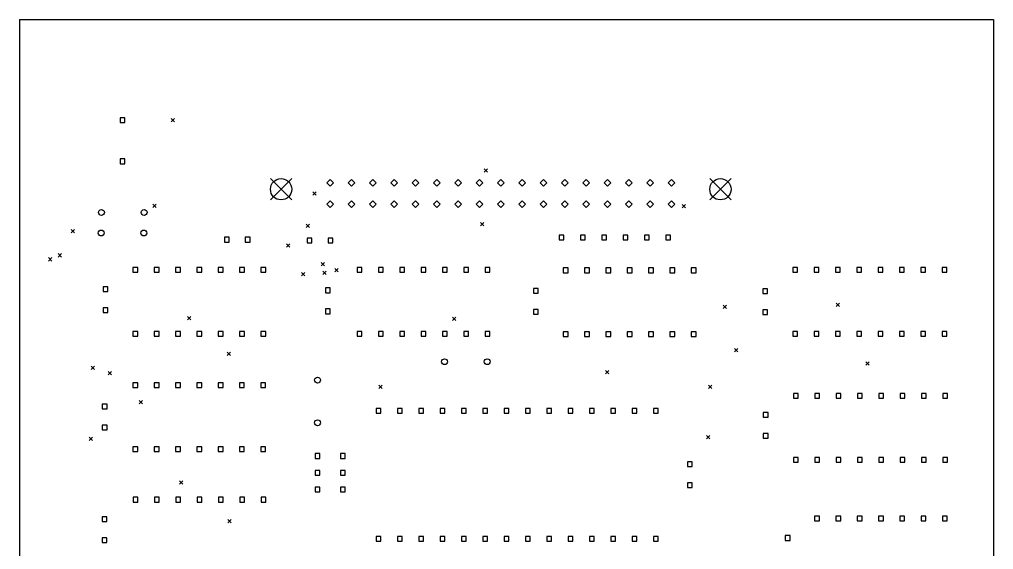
# Model space of a CAD drawing. Extents: x 98 to 216, y -166 to -40.
# Drawn here: x 100 to 216, y -103.1 to -40 of the extents above; entities that cross this region are included whole.
import ezdxf

# ---------------------------------------------------------------- set-up
doc = ezdxf.new("R2010")
doc.units = 0
doc.layers.add('BLACK', color=7, linetype='CONTINUOUS')

msp = doc.modelspace()

# ---------------------------------------------------------------- linework, layer by layer
at = {"layer": 'BLACK', "linetype": 'CONTINUOUS'}
for p, q in [((100, -40), (216, -40)), ((100, -40), (100, -135)), ((216, -40), (216, -135)), ((112.551, -51.7132), (111.985, -51.7132)), ((111.985, -51.7132), (111.985, -52.2788)), ((112.551, -52.2788), (112.551, -51.7132)), ((118.05, -51.8), (118.45, -52.2)), ((118.45, -51.8), (118.05, -52.2)), ((111.985, -52.2788), (112.551, -52.2788)), ((112.551, -56.6132), (111.985, -56.6132)), ((111.985, -56.6132), (111.985, -57.1788)), ((112.551, -57.1788), (112.551, -56.6132)), ((111.985, -57.1788), (112.551, -57.1788)), ((155.355, -57.7857), (155.755, -58.1857)), ((155.755, -57.7857), (155.355, -58.1857)), ((129.89, -58.95), (132.43, -61.49)), ((132.43, -58.95), (129.89, -61.49)), ((137, -59.055), (136.595, -59.46)), ((137.405, -59.46), (137, -59.055)), ((139.54, -59.055), (139.135, -59.46)), ((139.945, -59.46), (139.54, -59.055)), ((142.08, -59.055), (141.675, -59.46)), ((142.485, -59.46), (142.08, -59.055)), ((144.62, -59.055), (144.215, -59.46)), ((145.025, -59.46), (144.62, -59.055)), ((147.16, -59.055), (146.755, -59.46)), ((147.565, -59.46), (147.16, -59.055)), ((149.7, -59.055), (149.295, -59.46)), ((150.105, -59.46), (149.7, -59.055)), ((152.24, -59.055), (151.835, -59.46)), ((152.645, -59.46), (152.24, -59.055)), ((154.78, -59.055), (154.375, -59.46)), ((155.185, -59.46), (154.78, -59.055)), ((157.32, -59.055), (156.915, -59.46)), ((157.725, -59.46), (157.32, -59.055)), ((159.86, -59.055), (159.455, -59.46)), ((160.265, -59.46), (159.86, -59.055)), ((162.4, -59.055), (161.995, -59.46)), ((162.805, -59.46), (162.4, -59.055)), ((164.94, -59.055), (164.535, -59.46)), ((165.345, -59.46), (164.94, -59.055)), ((167.48, -59.055), (167.075, -59.46)), ((167.885, -59.46), (167.48, -59.055)), ((170.02, -59.055), (169.615, -59.46)), ((170.425, -59.46), (170.02, -59.055)), ((172.56, -59.055), (172.155, -59.46)), ((172.965, -59.46), (172.56, -59.055)), ((175.1, -59.055), (174.695, -59.46)), ((175.505, -59.46), (175.1, -59.055)), ((177.64, -59.055), (177.235, -59.46)), ((178.045, -59.46), (177.64, -59.055)), ((182.21, -58.95), (184.75, -61.49)), ((184.75, -58.95), (182.21, -61.49)), ((136.595, -59.46), (137, -59.865)), ((137, -59.865), (137.405, -59.46)), ((139.135, -59.46), (139.54, -59.865)), ((139.54, -59.865), (139.945, -59.46)), ((141.675, -59.46), (142.08, -59.865)), ((142.08, -59.865), (142.485, -59.46)), ((144.215, -59.46), (144.62, -59.865)), ((144.62, -59.865), (145.025, -59.46)), ((146.755, -59.46), (147.16, -59.865)), ((147.16, -59.865), (147.565, -59.46)), ((149.295, -59.46), (149.7, -59.865)), ((149.7, -59.865), (150.105, -59.46)), ((151.835, -59.46), (152.24, -59.865)), ((152.24, -59.865), (152.645, -59.46)), ((154.375, -59.46), (154.78, -59.865)), ((154.78, -59.865), (155.185, -59.46)), ((156.915, -59.46), (157.32, -59.865)), ((157.32, -59.865), (157.725, -59.46)), ((159.455, -59.46), (159.86, -59.865)), ((159.86, -59.865), (160.265, -59.46)), ((161.995, -59.46), (162.4, -59.865)), ((162.4, -59.865), (162.805, -59.46)), ((164.535, -59.46), (164.94, -59.865)), ((164.94, -59.865), (165.345, -59.46)), ((167.075, -59.46), (167.48, -59.865)), ((167.48, -59.865), (167.885, -59.46)), ((169.615, -59.46), (170.02, -59.865)), ((170.02, -59.865), (170.425, -59.46)), ((172.155, -59.46), (172.56, -59.865)), ((172.56, -59.865), (172.965, -59.46)), ((174.695, -59.46), (175.1, -59.865)), ((175.1, -59.865), (175.505, -59.46)), ((177.235, -59.46), (177.64, -59.865)), ((177.64, -59.865), (178.045, -59.46)), ((134.929, -60.5375), (135.329, -60.9375)), ((135.329, -60.5375), (134.929, -60.9375)), ((115.875, -61.9899), (116.275, -62.3899)), ((116.275, -61.9899), (115.875, -62.3899)), ((137, -61.595), (136.595, -62)), ((136.595, -62), (137, -62.405)), ((137.405, -62), (137, -61.595)), ((137, -62.405), (137.405, -62)), ((139.54, -61.595), (139.135, -62)), ((139.135, -62), (139.54, -62.405)), ((139.945, -62), (139.54, -61.595)), ((139.54, -62.405), (139.945, -62)), ((142.08, -61.595), (141.675, -62)), ((141.675, -62), (142.08, -62.405)), ((142.485, -62), (142.08, -61.595)), ((142.08, -62.405), (142.485, -62)), ((144.62, -61.595), (144.215, -62)), ((144.215, -62), (144.62, -62.405)), ((145.025, -62), (144.62, -61.595)), ((144.62, -62.405), (145.025, -62)), ((147.16, -61.595), (146.755, -62)), ((146.755, -62), (147.16, -62.405)), ((147.565, -62), (147.16, -61.595)), ((147.16, -62.405), (147.565, -62)), ((149.7, -61.595), (149.295, -62)), ((149.295, -62), (149.7, -62.405)), ((150.105, -62), (149.7, -61.595)), ((149.7, -62.405), (150.105, -62)), ((152.24, -61.595), (151.835, -62)), ((151.835, -62), (152.24, -62.405)), ((152.645, -62), (152.24, -61.595)), ((152.24, -62.405), (152.645, -62)), ((154.78, -61.595), (154.375, -62)), ((154.375, -62), (154.78, -62.405)), ((155.185, -62), (154.78, -61.595)), ((154.78, -62.405), (155.185, -62)), ((157.32, -61.595), (156.915, -62)), ((156.915, -62), (157.32, -62.405)), ((157.725, -62), (157.32, -61.595)), ((157.32, -62.405), (157.725, -62)), ((159.86, -61.595), (159.455, -62)), ((159.455, -62), (159.86, -62.405)), ((160.265, -62), (159.86, -61.595)), ((159.86, -62.405), (160.265, -62)), ((162.4, -61.595), (161.995, -62)), ((161.995, -62), (162.4, -62.405)), ((162.805, -62), (162.4, -61.595)), ((162.4, -62.405), (162.805, -62)), ((164.94, -61.595), (164.535, -62)), ((164.535, -62), (164.94, -62.405)), ((165.345, -62), (164.94, -61.595)), ((164.94, -62.405), (165.345, -62)), ((167.48, -61.595), (167.075, -62)), ((167.075, -62), (167.48, -62.405)), ((167.885, -62), (167.48, -61.595)), ((167.48, -62.405), (167.885, -62)), ((170.02, -61.595), (169.615, -62)), ((169.615, -62), (170.02, -62.405)), ((170.425, -62), (170.02, -61.595)), ((170.02, -62.405), (170.425, -62)), ((172.56, -61.595), (172.155, -62)), ((172.155, -62), (172.56, -62.405)), ((172.965, -62), (172.56, -61.595)), ((172.56, -62.405), (172.965, -62)), ((175.1, -61.595), (174.695, -62)), ((174.695, -62), (175.1, -62.405)), ((175.505, -62), (175.1, -61.595)), ((175.1, -62.405), (175.505, -62)), ((177.64, -61.595), (177.235, -62)), ((177.235, -62), (177.64, -62.405)), ((178.045, -62), (177.64, -61.595)), ((177.64, -62.405), (178.045, -62)), ((178.913, -62.056), (179.313, -62.456)), ((179.313, -62.056), (178.913, -62.456)), ((134.146, -64.4003), (134.546, -64.8003)), ((134.546, -64.4003), (134.146, -64.8003)), ((154.916, -64.1936), (155.316, -64.5936)), ((155.316, -64.1936), (154.916, -64.5936)), ((106.168, -65.0015), (106.568, -65.4015)), ((106.568, -65.0015), (106.168, -65.4015)), ((124.963, -65.9472), (124.397, -65.9472)), ((124.397, -65.9472), (124.397, -66.5128)), ((124.963, -66.5128), (124.963, -65.9472)), ((127.463, -65.9472), (126.897, -65.9472)), ((126.897, -65.9472), (126.897, -66.5128)), ((127.463, -66.5128), (127.463, -65.9472)), ((134.813, -66.0572), (134.247, -66.0572)), ((134.247, -66.0572), (134.247, -66.6228)), ((134.813, -66.6228), (134.813, -66.0572)), ((137.313, -66.0572), (136.747, -66.0572)), ((136.747, -66.0572), (136.747, -66.6228)), ((137.313, -66.6228), (137.313, -66.0572)), ((164.843, -65.6972), (164.277, -65.6972)), ((164.277, -65.6972), (164.277, -66.2628)), ((164.843, -66.2628), (164.843, -65.6972)), ((167.383, -65.6972), (166.817, -65.6972)), ((166.817, -65.6972), (166.817, -66.2628)), ((167.383, -66.2628), (167.383, -65.6972)), ((169.923, -65.6972), (169.357, -65.6972)), ((169.357, -65.6972), (169.357, -66.2628)), ((169.923, -66.2628), (169.923, -65.6972)), ((172.463, -65.6972), (171.897, -65.6972)), ((171.897, -65.6972), (171.897, -66.2628)), ((172.463, -66.2628), (172.463, -65.6972)), ((175.003, -65.6972), (174.437, -65.6972)), ((174.437, -65.6972), (174.437, -66.2628)), ((175.003, -66.2628), (175.003, -65.6972)), ((177.543, -65.6972), (176.977, -65.6972)), ((176.977, -65.6972), (176.977, -66.2628)), ((177.543, -66.2628), (177.543, -65.6972)), ((124.397, -66.5128), (124.963, -66.5128)), ((126.897, -66.5128), (127.463, -66.5128)), ((131.803, -66.7432), (132.203, -67.1432)), ((132.203, -66.7432), (131.803, -67.1432)), ((134.247, -66.6228), (134.813, -66.6228)), ((136.747, -66.6228), (137.313, -66.6228)), ((164.277, -66.2628), (164.843, -66.2628)), ((166.817, -66.2628), (167.383, -66.2628)), ((169.357, -66.2628), (169.923, -66.2628)), ((171.897, -66.2628), (172.463, -66.2628)), ((174.437, -66.2628), (175.003, -66.2628)), ((176.977, -66.2628), (177.543, -66.2628)), ((103.447, -68.3753), (103.847, -68.7753)), ((103.847, -68.3753), (103.447, -68.7753)), ((104.62, -67.8991), (105.02, -68.2991)), ((105.02, -67.8991), (104.62, -68.2991)), ((114.083, -69.5472), (113.517, -69.5472)), ((113.517, -69.5472), (113.517, -70.1128)), ((114.083, -70.1128), (114.083, -69.5472)), ((116.623, -69.5472), (116.057, -69.5472)), ((116.057, -69.5472), (116.057, -70.1128)), ((116.623, -70.1128), (116.623, -69.5472)), ((119.163, -69.5472), (118.597, -69.5472)), ((118.597, -69.5472), (118.597, -70.1128)), ((119.163, -70.1128), (119.163, -69.5472)), ((121.703, -69.5472), (121.137, -69.5472)), ((121.137, -69.5472), (121.137, -70.1128)), ((121.703, -70.1128), (121.703, -69.5472)), ((124.243, -69.5472), (123.677, -69.5472)), ((123.677, -69.5472), (123.677, -70.1128)), ((124.243, -70.1128), (124.243, -69.5472)), ((126.783, -69.5472), (126.217, -69.5472)), ((126.217, -69.5472), (126.217, -70.1128)), ((126.783, -70.1128), (126.783, -69.5472)), ((129.323, -69.5472), (128.757, -69.5472)), ((128.757, -69.5472), (128.757, -70.1128)), ((129.323, -70.1128), (129.323, -69.5472)), ((135.932, -68.9431), (136.332, -69.3431)), ((136.332, -68.9431), (135.932, -69.3431)), ((140.768, -69.5372), (140.202, -69.5372)), ((140.202, -69.5372), (140.202, -70.1028)), ((140.768, -70.1028), (140.768, -69.5372)), ((143.308, -69.5372), (142.742, -69.5372)), ((142.742, -69.5372), (142.742, -70.1028)), ((143.308, -70.1028), (143.308, -69.5372)), ((145.848, -69.5372), (145.282, -69.5372)), ((145.282, -69.5372), (145.282, -70.1028)), ((145.848, -70.1028), (145.848, -69.5372)), ((148.388, -69.5372), (147.822, -69.5372)), ((147.822, -69.5372), (147.822, -70.1028)), ((148.388, -70.1028), (148.388, -69.5372)), ((150.928, -69.5372), (150.362, -69.5372)), ((150.362, -69.5372), (150.362, -70.1028)), ((150.928, -70.1028), (150.928, -69.5372)), ((153.468, -69.5372), (152.902, -69.5372)), ((152.902, -69.5372), (152.902, -70.1028)), ((153.468, -70.1028), (153.468, -69.5372)), ((156.008, -69.5372), (155.442, -69.5372)), ((155.442, -69.5372), (155.442, -70.1028)), ((156.008, -70.1028), (156.008, -69.5372)), ((165.328, -69.5972), (164.762, -69.5972)), ((164.762, -69.5972), (164.762, -70.1628)), ((165.328, -70.1628), (165.328, -69.5972)), ((167.868, -69.5972), (167.302, -69.5972)), ((167.302, -69.5972), (167.302, -70.1628)), ((167.868, -70.1628), (167.868, -69.5972)), ((170.408, -69.5972), (169.842, -69.5972)), ((169.842, -69.5972), (169.842, -70.1628)), ((170.408, -70.1628), (170.408, -69.5972)), ((172.948, -69.5972), (172.382, -69.5972)), ((172.382, -69.5972), (172.382, -70.1628)), ((172.948, -70.1628), (172.948, -69.5972)), ((175.488, -69.5972), (174.922, -69.5972)), ((174.922, -69.5972), (174.922, -70.1628)), ((175.488, -70.1628), (175.488, -69.5972)), ((178.028, -69.5972), (177.462, -69.5972)), ((177.462, -69.5972), (177.462, -70.1628)), ((178.028, -70.1628), (178.028, -69.5972)), ((180.568, -69.5972), (180.002, -69.5972)), ((180.002, -69.5972), (180.002, -70.1628)), ((180.568, -70.1628), (180.568, -69.5972)), ((192.663, -69.5572), (192.097, -69.5572)), ((192.097, -69.5572), (192.097, -70.1228)), ((192.663, -70.1228), (192.663, -69.5572)), ((195.203, -69.5572), (194.637, -69.5572)), ((194.637, -69.5572), (194.637, -70.1228)), ((195.203, -70.1228), (195.203, -69.5572)), ((197.743, -69.5572), (197.177, -69.5572)), ((197.177, -69.5572), (197.177, -70.1228)), ((197.743, -70.1228), (197.743, -69.5572)), ((200.283, -69.5572), (199.717, -69.5572)), ((199.717, -69.5572), (199.717, -70.1228)), ((200.283, -70.1228), (200.283, -69.5572)), ((202.823, -69.5572), (202.257, -69.5572)), ((202.257, -69.5572), (202.257, -70.1228)), ((202.823, -70.1228), (202.823, -69.5572)), ((205.363, -69.5572), (204.797, -69.5572)), ((204.797, -69.5572), (204.797, -70.1228)), ((205.363, -70.1228), (205.363, -69.5572)), ((207.903, -69.5572), (207.337, -69.5572)), ((207.337, -69.5572), (207.337, -70.1228)), ((207.903, -70.1228), (207.903, -69.5572)), ((210.443, -69.5572), (209.877, -69.5572)), ((209.877, -69.5572), (209.877, -70.1228)), ((210.443, -70.1228), (210.443, -69.5572)), ((113.517, -70.1128), (114.083, -70.1128)), ((116.057, -70.1128), (116.623, -70.1128)), ((118.597, -70.1128), (119.163, -70.1128)), ((121.137, -70.1128), (121.703, -70.1128)), ((123.677, -70.1128), (124.243, -70.1128)), ((126.217, -70.1128), (126.783, -70.1128)), ((128.757, -70.1128), (129.323, -70.1128)), ((133.601, -70.1354), (134.001, -70.5354)), ((134.001, -70.1354), (133.601, -70.5354)), ((136.125, -69.9822), (136.525, -70.3822)), ((136.525, -69.9822), (136.125, -70.3822)), ((137.564, -69.6719), (137.963, -70.0719)), ((137.963, -69.6719), (137.564, -70.0719)), ((140.202, -70.1028), (140.768, -70.1028)), ((142.742, -70.1028), (143.308, -70.1028)), ((145.282, -70.1028), (145.848, -70.1028)), ((147.822, -70.1028), (148.388, -70.1028)), ((150.362, -70.1028), (150.928, -70.1028)), ((152.902, -70.1028), (153.468, -70.1028)), ((155.442, -70.1028), (156.008, -70.1028)), ((164.762, -70.1628), (165.328, -70.1628)), ((167.302, -70.1628), (167.868, -70.1628)), ((169.842, -70.1628), (170.408, -70.1628)), ((172.382, -70.1628), (172.948, -70.1628)), ((174.922, -70.1628), (175.488, -70.1628)), ((177.462, -70.1628), (178.028, -70.1628)), ((180.002, -70.1628), (180.568, -70.1628)), ((192.097, -70.1228), (192.663, -70.1228)), ((194.637, -70.1228), (195.203, -70.1228)), ((197.177, -70.1228), (197.743, -70.1228)), ((199.717, -70.1228), (200.283, -70.1228)), ((202.257, -70.1228), (202.823, -70.1228)), ((204.797, -70.1228), (205.363, -70.1228)), ((207.337, -70.1228), (207.903, -70.1228)), ((209.877, -70.1228), (210.443, -70.1228)), ((110.519, -71.8532), (109.953, -71.8532)), ((109.953, -71.8532), (109.953, -72.4188)), ((110.519, -72.4188), (110.519, -71.8532)), ((109.953, -72.4188), (110.519, -72.4188)), ((137.013, -71.9872), (136.447, -71.9872)), ((136.447, -71.9872), (136.447, -72.5528)), ((136.447, -72.5528), (137.013, -72.5528)), ((137.013, -72.5528), (137.013, -71.9872)), ((161.773, -72.0372), (161.207, -72.0372)), ((161.207, -72.0372), (161.207, -72.6028)), ((161.207, -72.6028), (161.773, -72.6028)), ((161.773, -72.6028), (161.773, -72.0372)), ((189.083, -72.0772), (188.517, -72.0772)), ((188.517, -72.0772), (188.517, -72.6428)), ((188.517, -72.6428), (189.083, -72.6428)), ((189.083, -72.6428), (189.083, -72.0772)), ((183.8, -74.05), (184.2, -74.45)), ((184.2, -74.05), (183.8, -74.45)), ((197.26, -73.7985), (197.66, -74.1985)), ((197.66, -73.7985), (197.26, -74.1985)), ((110.519, -74.3532), (109.953, -74.3532)), ((109.953, -74.3532), (109.953, -74.9188)), ((109.953, -74.9188), (110.519, -74.9188)), ((110.519, -74.9188), (110.519, -74.3532)), ((120.012, -75.3831), (120.412, -75.7831)), ((120.412, -75.3831), (120.012, -75.7831)), ((137.013, -74.4872), (136.447, -74.4872)), ((136.447, -74.4872), (136.447, -75.0528)), ((136.447, -75.0528), (137.013, -75.0528)), ((137.013, -75.0528), (137.013, -74.4872)), ((161.773, -74.5372), (161.207, -74.5372)), ((161.207, -74.5372), (161.207, -75.1028)), ((161.207, -75.1028), (161.773, -75.1028)), ((161.773, -75.1028), (161.773, -74.5372)), ((189.083, -74.5772), (188.517, -74.5772)), ((188.517, -74.5772), (188.517, -75.1428)), ((188.517, -75.1428), (189.083, -75.1428)), ((189.083, -75.1428), (189.083, -74.5772)), ((151.574, -75.4598), (151.974, -75.8598)), ((151.974, -75.4598), (151.574, -75.8598)), ((114.083, -77.1672), (113.517, -77.1672)), ((113.517, -77.1672), (113.517, -77.7328)), ((114.083, -77.7328), (114.083, -77.1672)), ((116.623, -77.1672), (116.057, -77.1672)), ((116.057, -77.1672), (116.057, -77.7328)), ((116.623, -77.7328), (116.623, -77.1672)), ((119.163, -77.1672), (118.597, -77.1672)), ((118.597, -77.1672), (118.597, -77.7328)), ((119.163, -77.7328), (119.163, -77.1672)), ((121.703, -77.1672), (121.137, -77.1672)), ((121.137, -77.1672), (121.137, -77.7328)), ((121.703, -77.7328), (121.703, -77.1672)), ((124.243, -77.1672), (123.677, -77.1672)), ((123.677, -77.1672), (123.677, -77.7328)), ((124.243, -77.7328), (124.243, -77.1672)), ((126.783, -77.1672), (126.217, -77.1672)), ((126.217, -77.1672), (126.217, -77.7328)), ((126.783, -77.7328), (126.783, -77.1672)), ((129.323, -77.1672), (128.757, -77.1672)), ((128.757, -77.1672), (128.757, -77.7328)), ((129.323, -77.7328), (129.323, -77.1672)), ((140.768, -77.1572), (140.202, -77.1572)), ((140.202, -77.1572), (140.202, -77.7228)), ((140.768, -77.7228), (140.768, -77.1572)), ((143.308, -77.1572), (142.742, -77.1572)), ((142.742, -77.1572), (142.742, -77.7228)), ((143.308, -77.7228), (143.308, -77.1572)), ((145.848, -77.1572), (145.282, -77.1572)), ((145.282, -77.1572), (145.282, -77.7228)), ((145.848, -77.7228), (145.848, -77.1572)), ((148.388, -77.1572), (147.822, -77.1572)), ((147.822, -77.1572), (147.822, -77.7228)), ((148.388, -77.7228), (148.388, -77.1572)), ((150.928, -77.1572), (150.362, -77.1572)), ((150.362, -77.1572), (150.362, -77.7228)), ((150.928, -77.7228), (150.928, -77.1572)), ((153.468, -77.1572), (152.902, -77.1572)), ((152.902, -77.1572), (152.902, -77.7228)), ((153.468, -77.7228), (153.468, -77.1572)), ((156.008, -77.1572), (155.442, -77.1572)), ((155.442, -77.1572), (155.442, -77.7228)), ((156.008, -77.7228), (156.008, -77.1572)), ((165.328, -77.2172), (164.762, -77.2172)), ((164.762, -77.2172), (164.762, -77.7828)), ((165.328, -77.7828), (165.328, -77.2172)), ((167.868, -77.2172), (167.302, -77.2172)), ((167.302, -77.2172), (167.302, -77.7828)), ((167.868, -77.7828), (167.868, -77.2172)), ((170.408, -77.2172), (169.842, -77.2172)), ((169.842, -77.2172), (169.842, -77.7828)), ((170.408, -77.7828), (170.408, -77.2172)), ((172.948, -77.2172), (172.382, -77.2172)), ((172.382, -77.2172), (172.382, -77.7828)), ((172.948, -77.7828), (172.948, -77.2172)), ((175.488, -77.2172), (174.922, -77.2172)), ((174.922, -77.2172), (174.922, -77.7828)), ((175.488, -77.7828), (175.488, -77.2172)), ((178.028, -77.2172), (177.462, -77.2172)), ((177.462, -77.2172), (177.462, -77.7828)), ((178.028, -77.7828), (178.028, -77.2172)), ((180.568, -77.2172), (180.002, -77.2172)), ((180.002, -77.2172), (180.002, -77.7828)), ((180.568, -77.7828), (180.568, -77.2172)), ((192.663, -77.1772), (192.097, -77.1772)), ((192.097, -77.1772), (192.097, -77.7428)), ((192.663, -77.7428), (192.663, -77.1772)), ((195.203, -77.1772), (194.637, -77.1772)), ((194.637, -77.1772), (194.637, -77.7428)), ((195.203, -77.7428), (195.203, -77.1772)), ((197.743, -77.1772), (197.177, -77.1772)), ((197.177, -77.1772), (197.177, -77.7428)), ((197.743, -77.7428), (197.743, -77.1772)), ((200.283, -77.1772), (199.717, -77.1772)), ((199.717, -77.1772), (199.717, -77.7428)), ((200.283, -77.7428), (200.283, -77.1772)), ((202.823, -77.1772), (202.257, -77.1772)), ((202.257, -77.1772), (202.257, -77.7428)), ((202.823, -77.7428), (202.823, -77.1772)), ((205.363, -77.1772), (204.797, -77.1772)), ((204.797, -77.1772), (204.797, -77.7428)), ((205.363, -77.7428), (205.363, -77.1772)), ((207.903, -77.1772), (207.337, -77.1772)), ((207.337, -77.1772), (207.337, -77.7428)), ((207.903, -77.7428), (207.903, -77.1772)), ((210.443, -77.1772), (209.877, -77.1772)), ((209.877, -77.1772), (209.877, -77.7428)), ((210.443, -77.7428), (210.443, -77.1772)), ((113.517, -77.7328), (114.083, -77.7328)), ((116.057, -77.7328), (116.623, -77.7328)), ((118.597, -77.7328), (119.163, -77.7328)), ((121.137, -77.7328), (121.703, -77.7328)), ((123.677, -77.7328), (124.243, -77.7328)), ((126.217, -77.7328), (126.783, -77.7328)), ((128.757, -77.7328), (129.323, -77.7328)), ((140.202, -77.7228), (140.768, -77.7228)), ((142.742, -77.7228), (143.308, -77.7228)), ((145.282, -77.7228), (145.848, -77.7228)), ((147.822, -77.7228), (148.388, -77.7228)), ((150.362, -77.7228), (150.928, -77.7228)), ((152.902, -77.7228), (153.468, -77.7228)), ((155.442, -77.7228), (156.008, -77.7228)), ((164.762, -77.7828), (165.328, -77.7828)), ((167.302, -77.7828), (167.868, -77.7828)), ((169.842, -77.7828), (170.408, -77.7828)), ((172.382, -77.7828), (172.948, -77.7828)), ((174.922, -77.7828), (175.488, -77.7828)), ((177.462, -77.7828), (178.028, -77.7828)), ((180.002, -77.7828), (180.568, -77.7828)), ((192.097, -77.7428), (192.663, -77.7428)), ((194.637, -77.7428), (195.203, -77.7428)), ((197.177, -77.7428), (197.743, -77.7428)), ((199.717, -77.7428), (200.283, -77.7428)), ((202.257, -77.7428), (202.823, -77.7428)), ((204.797, -77.7428), (205.363, -77.7428)), ((207.337, -77.7428), (207.903, -77.7428)), ((209.877, -77.7428), (210.443, -77.7428)), ((124.721, -79.6359), (125.121, -80.0359)), ((125.121, -79.6359), (124.721, -80.0359)), ((185.164, -79.195), (185.564, -79.595)), ((185.564, -79.195), (185.164, -79.595)), ((200.8, -80.8), (201.2, -81.2)), ((201.2, -80.8), (200.8, -81.2)), ((108.55, -81.3), (108.95, -81.7)), ((108.95, -81.3), (108.55, -81.7)), ((110.565, -81.9271), (110.965, -82.3271)), ((110.965, -81.9271), (110.565, -82.3271)), ((169.8, -81.8), (170.2, -82.2)), ((170.2, -81.8), (169.8, -82.2)), ((114.078, -83.2772), (113.512, -83.2772)), ((113.512, -83.2772), (113.512, -83.8428)), ((114.078, -83.8428), (114.078, -83.2772)), ((116.618, -83.2772), (116.052, -83.2772)), ((116.052, -83.2772), (116.052, -83.8428)), ((116.618, -83.8428), (116.618, -83.2772)), ((119.158, -83.2772), (118.592, -83.2772)), ((118.592, -83.2772), (118.592, -83.8428)), ((119.158, -83.8428), (119.158, -83.2772)), ((121.698, -83.2772), (121.132, -83.2772)), ((121.132, -83.2772), (121.132, -83.8428)), ((121.698, -83.8428), (121.698, -83.2772)), ((124.238, -83.2772), (123.672, -83.2772)), ((123.672, -83.2772), (123.672, -83.8428)), ((124.238, -83.8428), (124.238, -83.2772)), ((126.778, -83.2772), (126.212, -83.2772)), ((126.212, -83.2772), (126.212, -83.8428)), ((126.778, -83.8428), (126.778, -83.2772)), ((129.318, -83.2772), (128.752, -83.2772)), ((128.752, -83.2772), (128.752, -83.8428)), ((129.318, -83.8428), (129.318, -83.2772)), ((113.512, -83.8428), (114.078, -83.8428)), ((116.052, -83.8428), (116.618, -83.8428)), ((118.592, -83.8428), (119.158, -83.8428)), ((121.132, -83.8428), (121.698, -83.8428)), ((123.672, -83.8428), (124.238, -83.8428)), ((126.212, -83.8428), (126.778, -83.8428)), ((128.752, -83.8428), (129.318, -83.8428)), ((142.794, -83.5629), (143.194, -83.9629)), ((143.194, -83.5629), (142.794, -83.9629)), ((182.05, -83.55), (182.45, -83.95)), ((182.45, -83.55), (182.05, -83.95)), ((192.748, -84.5572), (192.182, -84.5572)), ((192.182, -84.5572), (192.182, -85.1228)), ((192.748, -85.1228), (192.748, -84.5572)), ((195.288, -84.5572), (194.722, -84.5572)), ((194.722, -84.5572), (194.722, -85.1228)), ((195.288, -85.1228), (195.288, -84.5572)), ((197.828, -84.5572), (197.262, -84.5572)), ((197.262, -84.5572), (197.262, -85.1228)), ((197.828, -85.1228), (197.828, -84.5572)), ((200.368, -84.5572), (199.802, -84.5572)), ((199.802, -84.5572), (199.802, -85.1228)), ((200.368, -85.1228), (200.368, -84.5572)), ((202.908, -84.5572), (202.342, -84.5572)), ((202.342, -84.5572), (202.342, -85.1228)), ((202.908, -85.1228), (202.908, -84.5572)), ((205.448, -84.5572), (204.882, -84.5572)), ((204.882, -84.5572), (204.882, -85.1228)), ((205.448, -85.1228), (205.448, -84.5572)), ((207.988, -84.5572), (207.422, -84.5572)), ((207.422, -84.5572), (207.422, -85.1228)), ((207.988, -85.1228), (207.988, -84.5572)), ((210.528, -84.5572), (209.962, -84.5572)), ((209.962, -84.5572), (209.962, -85.1228)), ((210.528, -85.1228), (210.528, -84.5572)), ((110.423, -85.8232), (109.857, -85.8232)), ((109.857, -85.8232), (109.857, -86.3888)), ((110.423, -86.3888), (110.423, -85.8232)), ((114.269, -85.3984), (114.669, -85.7984)), ((114.669, -85.3984), (114.269, -85.7984)), ((192.182, -85.1228), (192.748, -85.1228)), ((194.722, -85.1228), (195.288, -85.1228)), ((197.262, -85.1228), (197.828, -85.1228)), ((199.802, -85.1228), (200.368, -85.1228)), ((202.342, -85.1228), (202.908, -85.1228)), ((204.882, -85.1228), (205.448, -85.1228)), ((207.422, -85.1228), (207.988, -85.1228)), ((209.962, -85.1228), (210.528, -85.1228)), ((109.857, -86.3888), (110.423, -86.3888)), ((143.041, -86.3362), (142.475, -86.3362)), ((142.475, -86.3362), (142.475, -86.9018)), ((142.475, -86.9018), (143.041, -86.9018)), ((143.041, -86.9018), (143.041, -86.3362)), ((145.581, -86.3362), (145.015, -86.3362)), ((145.015, -86.3362), (145.015, -86.9018)), ((145.015, -86.9018), (145.581, -86.9018)), ((145.581, -86.9018), (145.581, -86.3362)), ((148.121, -86.3362), (147.555, -86.3362)), ((147.555, -86.3362), (147.555, -86.9018)), ((147.555, -86.9018), (148.121, -86.9018)), ((148.121, -86.9018), (148.121, -86.3362)), ((150.661, -86.3362), (150.095, -86.3362)), ((150.095, -86.3362), (150.095, -86.9018)), ((150.095, -86.9018), (150.661, -86.9018)), ((150.661, -86.9018), (150.661, -86.3362)), ((153.201, -86.3362), (152.635, -86.3362)), ((152.635, -86.3362), (152.635, -86.9018)), ((152.635, -86.9018), (153.201, -86.9018)), ((153.201, -86.9018), (153.201, -86.3362)), ((155.741, -86.3362), (155.175, -86.3362)), ((155.175, -86.3362), (155.175, -86.9018)), ((155.175, -86.9018), (155.741, -86.9018)), ((155.741, -86.9018), (155.741, -86.3362)), ((158.281, -86.3362), (157.715, -86.3362)), ((157.715, -86.3362), (157.715, -86.9018)), ((157.715, -86.9018), (158.281, -86.9018)), ((158.281, -86.9018), (158.281, -86.3362)), ((160.821, -86.3362), (160.255, -86.3362)), ((160.255, -86.3362), (160.255, -86.9018)), ((160.255, -86.9018), (160.821, -86.9018)), ((160.821, -86.9018), (160.821, -86.3362)), ((163.361, -86.3362), (162.795, -86.3362)), ((162.795, -86.3362), (162.795, -86.9018)), ((162.795, -86.9018), (163.361, -86.9018)), ((163.361, -86.9018), (163.361, -86.3362)), ((165.901, -86.3362), (165.335, -86.3362)), ((165.335, -86.3362), (165.335, -86.9018)), ((165.335, -86.9018), (165.901, -86.9018)), ((165.901, -86.9018), (165.901, -86.3362)), ((168.441, -86.3362), (167.875, -86.3362)), ((167.875, -86.3362), (167.875, -86.9018)), ((167.875, -86.9018), (168.441, -86.9018)), ((168.441, -86.9018), (168.441, -86.3362)), ((170.981, -86.3362), (170.415, -86.3362)), ((170.415, -86.3362), (170.415, -86.9018)), ((170.415, -86.9018), (170.981, -86.9018)), ((170.981, -86.9018), (170.981, -86.3362)), ((173.521, -86.3362), (172.955, -86.3362)), ((172.955, -86.3362), (172.955, -86.9018)), ((172.955, -86.9018), (173.521, -86.9018)), ((173.521, -86.9018), (173.521, -86.3362)), ((176.061, -86.3362), (175.495, -86.3362)), ((175.495, -86.3362), (175.495, -86.9018)), ((175.495, -86.9018), (176.061, -86.9018)), ((176.061, -86.9018), (176.061, -86.3362)), ((189.143, -86.8172), (188.577, -86.8172)), ((188.577, -86.8172), (188.577, -87.3828)), ((189.143, -87.3828), (189.143, -86.8172)), ((188.577, -87.3828), (189.143, -87.3828)), ((110.423, -88.3232), (109.857, -88.3232)), ((109.857, -88.3232), (109.857, -88.8888)), ((109.857, -88.8888), (110.423, -88.8888)), ((110.423, -88.8888), (110.423, -88.3232)), ((189.143, -89.3172), (188.577, -89.3172)), ((188.577, -89.3172), (188.577, -89.8828)), ((189.143, -89.8828), (189.143, -89.3172)), ((108.311, -89.7633), (108.711, -90.1633)), ((108.711, -89.7633), (108.311, -90.1633)), ((181.8, -89.55), (182.2, -89.95)), ((182.2, -89.55), (181.8, -89.95)), ((188.577, -89.8828), (189.143, -89.8828)), ((114.078, -90.8972), (113.512, -90.8972)), ((113.512, -90.8972), (113.512, -91.4628)), ((113.512, -91.4628), (114.078, -91.4628)), ((114.078, -91.4628), (114.078, -90.8972)), ((116.618, -90.8972), (116.052, -90.8972)), ((116.052, -90.8972), (116.052, -91.4628)), ((116.052, -91.4628), (116.618, -91.4628)), ((116.618, -91.4628), (116.618, -90.8972)), ((119.158, -90.8972), (118.592, -90.8972)), ((118.592, -90.8972), (118.592, -91.4628)), ((118.592, -91.4628), (119.158, -91.4628)), ((119.158, -91.4628), (119.158, -90.8972)), ((121.698, -90.8972), (121.132, -90.8972)), ((121.132, -90.8972), (121.132, -91.4628)), ((121.132, -91.4628), (121.698, -91.4628)), ((121.698, -91.4628), (121.698, -90.8972)), ((124.238, -90.8972), (123.672, -90.8972)), ((123.672, -90.8972), (123.672, -91.4628)), ((123.672, -91.4628), (124.238, -91.4628)), ((124.238, -91.4628), (124.238, -90.8972)), ((126.778, -90.8972), (126.212, -90.8972)), ((126.212, -90.8972), (126.212, -91.4628)), ((126.212, -91.4628), (126.778, -91.4628)), ((126.778, -91.4628), (126.778, -90.8972)), ((129.318, -90.8972), (128.752, -90.8972)), ((128.752, -90.8972), (128.752, -91.4628)), ((128.752, -91.4628), (129.318, -91.4628)), ((129.318, -91.4628), (129.318, -90.8972)), ((135.783, -91.7172), (135.217, -91.7172)), ((135.217, -91.7172), (135.217, -92.2828)), ((135.217, -92.2828), (135.783, -92.2828)), ((135.783, -92.2828), (135.783, -91.7172)), ((138.783, -91.7172), (138.217, -91.7172)), ((138.217, -91.7172), (138.217, -92.2828)), ((138.217, -92.2828), (138.783, -92.2828)), ((138.783, -92.2828), (138.783, -91.7172)), ((180.115, -92.7012), (179.549, -92.7012)), ((179.549, -92.7012), (179.549, -93.2668)), ((180.115, -93.2668), (180.115, -92.7012)), ((192.748, -92.1772), (192.182, -92.1772)), ((192.182, -92.1772), (192.182, -92.7428)), ((192.182, -92.7428), (192.748, -92.7428)), ((192.748, -92.7428), (192.748, -92.1772)), ((195.288, -92.1772), (194.722, -92.1772)), ((194.722, -92.1772), (194.722, -92.7428)), ((194.722, -92.7428), (195.288, -92.7428)), ((195.288, -92.7428), (195.288, -92.1772)), ((197.828, -92.1772), (197.262, -92.1772)), ((197.262, -92.1772), (197.262, -92.7428)), ((197.262, -92.7428), (197.828, -92.7428)), ((197.828, -92.7428), (197.828, -92.1772)), ((200.368, -92.1772), (199.802, -92.1772)), ((199.802, -92.1772), (199.802, -92.7428)), ((199.802, -92.7428), (200.368, -92.7428)), ((200.368, -92.7428), (200.368, -92.1772)), ((202.908, -92.1772), (202.342, -92.1772)), ((202.342, -92.1772), (202.342, -92.7428)), ((202.342, -92.7428), (202.908, -92.7428)), ((202.908, -92.7428), (202.908, -92.1772)), ((205.448, -92.1772), (204.882, -92.1772)), ((204.882, -92.1772), (204.882, -92.7428)), ((204.882, -92.7428), (205.448, -92.7428)), ((205.448, -92.7428), (205.448, -92.1772)), ((207.988, -92.1772), (207.422, -92.1772)), ((207.422, -92.1772), (207.422, -92.7428)), ((207.422, -92.7428), (207.988, -92.7428)), ((207.988, -92.7428), (207.988, -92.1772)), ((210.528, -92.1772), (209.962, -92.1772)), ((209.962, -92.1772), (209.962, -92.7428)), ((209.962, -92.7428), (210.528, -92.7428)), ((210.528, -92.7428), (210.528, -92.1772)), ((135.783, -93.7172), (135.217, -93.7172)), ((135.217, -93.7172), (135.217, -94.2828)), ((135.783, -94.2828), (135.783, -93.7172)), ((138.783, -93.7172), (138.217, -93.7172)), ((138.217, -93.7172), (138.217, -94.2828)), ((138.783, -94.2828), (138.783, -93.7172)), ((179.549, -93.2668), (180.115, -93.2668)), ((119.05, -94.9437), (119.45, -95.3437)), ((119.45, -94.9437), (119.05, -95.3437)), ((135.217, -94.2828), (135.783, -94.2828)), ((138.217, -94.2828), (138.783, -94.2828)), ((135.783, -95.7172), (135.217, -95.7172)), ((135.217, -95.7172), (135.217, -96.2828)), ((135.783, -96.2828), (135.783, -95.7172)), ((138.783, -95.7172), (138.217, -95.7172)), ((138.217, -95.7172), (138.217, -96.2828)), ((138.783, -96.2828), (138.783, -95.7172)), ((180.115, -95.2012), (179.549, -95.2012)), ((179.549, -95.2012), (179.549, -95.7668)), ((179.549, -95.7668), (180.115, -95.7668)), ((180.115, -95.7668), (180.115, -95.2012)), ((114.098, -96.9272), (113.532, -96.9272)), ((113.532, -96.9272), (113.532, -97.4928)), ((114.098, -97.4928), (114.098, -96.9272)), ((116.638, -96.9272), (116.072, -96.9272)), ((116.072, -96.9272), (116.072, -97.4928)), ((116.638, -97.4928), (116.638, -96.9272)), ((119.178, -96.9272), (118.612, -96.9272)), ((118.612, -96.9272), (118.612, -97.4928)), ((119.178, -97.4928), (119.178, -96.9272)), ((121.718, -96.9272), (121.152, -96.9272)), ((121.152, -96.9272), (121.152, -97.4928)), ((121.718, -97.4928), (121.718, -96.9272)), ((124.258, -96.9272), (123.692, -96.9272)), ((123.692, -96.9272), (123.692, -97.4928)), ((124.258, -97.4928), (124.258, -96.9272)), ((126.798, -96.9272), (126.232, -96.9272)), ((126.232, -96.9272), (126.232, -97.4928)), ((126.798, -97.4928), (126.798, -96.9272)), ((129.338, -96.9272), (128.772, -96.9272)), ((128.772, -96.9272), (128.772, -97.4928)), ((129.338, -97.4928), (129.338, -96.9272)), ((135.217, -96.2828), (135.783, -96.2828)), ((138.217, -96.2828), (138.783, -96.2828)), ((113.532, -97.4928), (114.098, -97.4928)), ((116.072, -97.4928), (116.638, -97.4928)), ((118.612, -97.4928), (119.178, -97.4928)), ((121.152, -97.4928), (121.718, -97.4928)), ((123.692, -97.4928), (124.258, -97.4928)), ((126.232, -97.4928), (126.798, -97.4928)), ((128.772, -97.4928), (129.338, -97.4928)), ((110.413, -99.2372), (109.847, -99.2372)), ((109.847, -99.2372), (109.847, -99.8028)), ((110.413, -99.8028), (110.413, -99.2372)), ((124.8, -99.55), (125.2, -99.95)), ((125.2, -99.55), (124.8, -99.95)), ((195.258, -99.1672), (194.692, -99.1672)), ((194.692, -99.1672), (194.692, -99.7328)), ((194.692, -99.7328), (195.258, -99.7328)), ((195.258, -99.7328), (195.258, -99.1672)), ((197.798, -99.1672), (197.232, -99.1672)), ((197.232, -99.1672), (197.232, -99.7328)), ((197.232, -99.7328), (197.798, -99.7328)), ((197.798, -99.7328), (197.798, -99.1672)), ((200.338, -99.1672), (199.772, -99.1672)), ((199.772, -99.1672), (199.772, -99.7328)), ((199.772, -99.7328), (200.338, -99.7328)), ((200.338, -99.7328), (200.338, -99.1672)), ((202.878, -99.1672), (202.312, -99.1672)), ((202.312, -99.1672), (202.312, -99.7328)), ((202.312, -99.7328), (202.878, -99.7328)), ((202.878, -99.7328), (202.878, -99.1672)), ((205.418, -99.1672), (204.852, -99.1672)), ((204.852, -99.1672), (204.852, -99.7328)), ((204.852, -99.7328), (205.418, -99.7328)), ((205.418, -99.7328), (205.418, -99.1672)), ((207.958, -99.1672), (207.392, -99.1672)), ((207.392, -99.1672), (207.392, -99.7328)), ((207.392, -99.7328), (207.958, -99.7328)), ((207.958, -99.7328), (207.958, -99.1672)), ((210.498, -99.1672), (209.932, -99.1672)), ((209.932, -99.1672), (209.932, -99.7328)), ((209.932, -99.7328), (210.498, -99.7328)), ((210.498, -99.7328), (210.498, -99.1672)), ((109.847, -99.8028), (110.413, -99.8028)), ((110.413, -101.737), (109.847, -101.737)), ((109.847, -101.737), (109.847, -102.303)), ((110.413, -102.303), (110.413, -101.737)), ((143.041, -101.576), (142.475, -101.576)), ((142.475, -101.576), (142.475, -102.142)), ((143.041, -102.142), (143.041, -101.576)), ((145.581, -101.576), (145.015, -101.576)), ((145.015, -101.576), (145.015, -102.142)), ((145.581, -102.142), (145.581, -101.576)), ((148.121, -101.576), (147.555, -101.576)), ((147.555, -101.576), (147.555, -102.142)), ((148.121, -102.142), (148.121, -101.576)), ((150.661, -101.576), (150.095, -101.576)), ((150.095, -101.576), (150.095, -102.142)), ((150.661, -102.142), (150.661, -101.576)), ((153.201, -101.576), (152.635, -101.576)), ((152.635, -101.576), (152.635, -102.142)), ((153.201, -102.142), (153.201, -101.576)), ((155.741, -101.576), (155.175, -101.576)), ((155.175, -101.576), (155.175, -102.142)), ((155.741, -102.142), (155.741, -101.576)), ((158.281, -101.576), (157.715, -101.576)), ((157.715, -101.576), (157.715, -102.142)), ((158.281, -102.142), (158.281, -101.576)), ((160.821, -101.576), (160.255, -101.576)), ((160.255, -101.576), (160.255, -102.142)), ((160.821, -102.142), (160.821, -101.576)), ((163.361, -101.576), (162.795, -101.576)), ((162.795, -101.576), (162.795, -102.142)), ((163.361, -102.142), (163.361, -101.576)), ((165.901, -101.576), (165.335, -101.576)), ((165.335, -101.576), (165.335, -102.142)), ((165.901, -102.142), (165.901, -101.576)), ((168.441, -101.576), (167.875, -101.576)), ((167.875, -101.576), (167.875, -102.142)), ((168.441, -102.142), (168.441, -101.576)), ((170.981, -101.576), (170.415, -101.576)), ((170.415, -101.576), (170.415, -102.142)), ((170.981, -102.142), (170.981, -101.576)), ((173.521, -101.576), (172.955, -101.576)), ((172.955, -101.576), (172.955, -102.142)), ((173.521, -102.142), (173.521, -101.576)), ((176.061, -101.576), (175.495, -101.576)), ((175.495, -101.576), (175.495, -102.142)), ((176.061, -102.142), (176.061, -101.576)), ((191.763, -101.487), (191.197, -101.487)), ((191.197, -101.487), (191.197, -102.053)), ((191.197, -102.053), (191.763, -102.053)), ((191.763, -102.053), (191.763, -101.487)), ((109.847, -102.303), (110.413, -102.303)), ((142.475, -102.142), (143.041, -102.142)), ((145.015, -102.142), (145.581, -102.142)), ((147.555, -102.142), (148.121, -102.142)), ((150.095, -102.142), (150.661, -102.142)), ((152.635, -102.142), (153.201, -102.142)), ((155.175, -102.142), (155.741, -102.142)), ((157.715, -102.142), (158.281, -102.142)), ((160.255, -102.142), (160.821, -102.142)), ((162.795, -102.142), (163.361, -102.142)), ((165.335, -102.142), (165.901, -102.142)), ((167.875, -102.142), (168.441, -102.142)), ((170.415, -102.142), (170.981, -102.142)), ((172.955, -102.142), (173.521, -102.142)), ((175.495, -102.142), (176.061, -102.142))]:
    msp.add_line(p, q, dxfattribs=at)
at = {"layer": 'BLACK'}
for centre, radius in [((131.16, -60.22), 1.27), ((183.48, -60.22), 1.27), ((109.76, -62.99), 0.35), ((114.84, -62.99), 0.35), ((109.73, -65.44), 0.35), ((114.81, -65.44), 0.35), ((150.622, -80.772), 0.35), ((155.702, -80.772), 0.35), ((135.5, -82.96), 0.35), ((135.5, -88.04), 0.35)]:
    msp.add_circle(centre, radius, dxfattribs=at)

doc.saveas('drawing.dxf')
